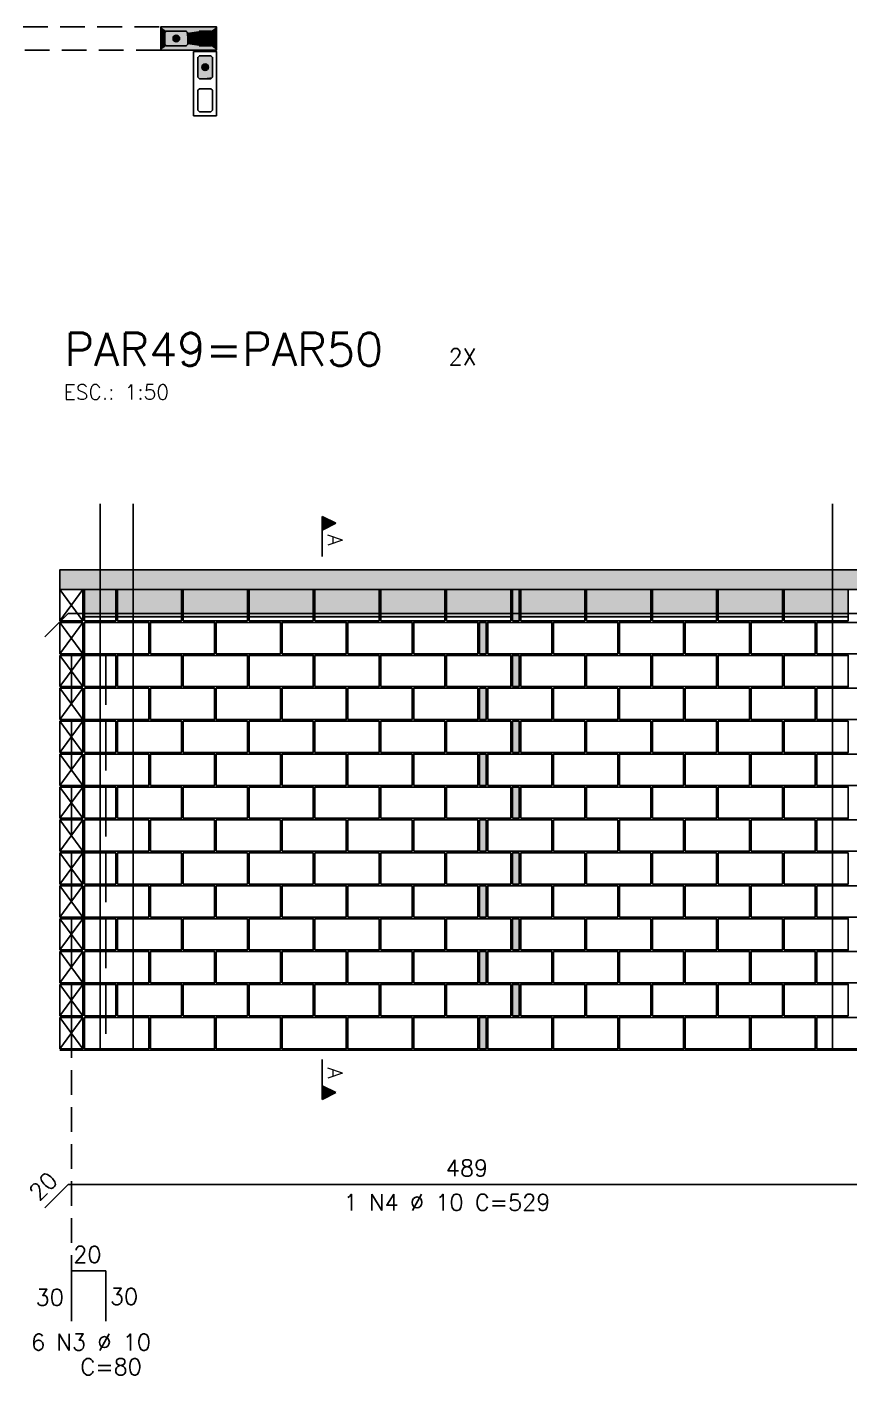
# Model space of a CAD drawing. Extents: x -1.9 to 86, y -1.6 to 60.9.
# Drawn here: x 46.63 to 56.62, y 27.64 to 44.02 of the extents above; entities that cross this region are included whole.
import ezdxf

# ---------------------------------------------------------------- set-up
doc = ezdxf.new("R2010")
doc.units = 0
doc.header["$MEASUREMENT"] = 0
doc.linetypes.add('ESTILO_TQS_0001', pattern=[0.45, 0.3, -0.15])
for name, color, linetype in [('PENA_01', 1, 'CONTINUOUS'), ('PENA_02', 2, 'CONTINUOUS'), ('PENA_03', 3, 'CONTINUOUS'), ('PENA_05', 5, 'CONTINUOUS'), ('PENA_06', 6, 'CONTINUOUS'), ('PENA_09', 254, 'CONTINUOUS'), ('PENA_11', 252, 'CONTINUOUS'), ('PENA_21', 100, 'CONTINUOUS'), ('PENA_25', 210, 'CONTINUOUS')]:
    doc.layers.add(name, color=color, linetype=linetype)
doc.styles.get("Standard").update_dxf_attribs({"font": 'ROMANS.SHX'})

msp = doc.modelspace()

# ---------------------------------------------------------------- linework, layer by layer
at = {"layer": 'PENA_01', "linetype": 'ESTILO_TQS_0001'}
msp.add_line((47.16911, 31.795689), (47.16911, 28.905667), dxfattribs=at)
msp.add_lwpolyline([(45.23444, 44.022654), (48.25444, 44.022654), (48.25444, 43.742654), (45.23444, 43.742654), (45.23444, 44.022654)], dxfattribs=at)
at = {"layer": 'PENA_01', "linetype": 'Continuous'}
for points in [[(48.56444, 43.972654), (48.32444, 43.972654), (48.30444, 43.952654), (48.30444, 43.812654), (48.32444, 43.792654), (48.56444, 43.792654), (48.58444, 43.812654), (48.58444, 43.952654), (48.56444, 43.972654)], [(48.86444, 43.972654), (48.72444, 43.972654), (48.70444, 43.952654), (48.70444, 43.812654), (48.72444, 43.792654), (48.86444, 43.792654), (48.88444, 43.812654), (48.88444, 43.952654), (48.86444, 43.972654)], [(48.86444, 43.392654), (48.88444, 43.412654), (48.88444, 43.652654), (48.86444, 43.672654), (48.72444, 43.672654), (48.70444, 43.652654), (48.70444, 43.412654), (48.72444, 43.392654), (48.86444, 43.392654)], [(48.86444, 42.992654), (48.88444, 43.012654), (48.88444, 43.252654), (48.86444, 43.272654), (48.72444, 43.272654), (48.70444, 43.252654), (48.70444, 43.012654), (48.72444, 42.992654), (48.86444, 42.992654)]]:
    msp.add_lwpolyline(points, dxfattribs=at)
at = {"layer": 'PENA_02', "linetype": 'Continuous'}
for p, q in [((47.30911, 37.185689), (47.02911, 37.185689)), ((47.02911, 37.185689), (47.02911, 36.805689)), ((47.30911, 36.805689), (47.30911, 37.185689)), ((47.02911, 36.805689), (47.30911, 36.805689)), ((47.30911, 36.785689), (47.02911, 36.785689)), ((47.02911, 36.785689), (47.02911, 36.405689)), ((47.30911, 36.405689), (47.30911, 36.785689)), ((47.02911, 36.405689), (47.30911, 36.405689)), ((47.30911, 36.385689), (47.02911, 36.385689)), ((47.02911, 36.385689), (47.02911, 36.005689)), ((47.30911, 36.005689), (47.30911, 36.385689)), ((47.02911, 36.005689), (47.30911, 36.005689)), ((47.30911, 35.985689), (47.02911, 35.985689)), ((47.02911, 35.985689), (47.02911, 35.605689)), ((47.30911, 35.605689), (47.30911, 35.985689)), ((47.02911, 35.605689), (47.30911, 35.605689)), ((47.30911, 35.585689), (47.02911, 35.585689)), ((47.02911, 35.585689), (47.02911, 35.205689)), ((47.30911, 35.205689), (47.30911, 35.585689)), ((47.02911, 35.205689), (47.30911, 35.205689)), ((47.30911, 35.185689), (47.02911, 35.185689)), ((47.02911, 35.185689), (47.02911, 34.805689)), ((47.30911, 34.805689), (47.30911, 35.185689)), ((47.02911, 34.805689), (47.30911, 34.805689)), ((47.30911, 34.785689), (47.02911, 34.785689)), ((47.02911, 34.785689), (47.02911, 34.405689)), ((47.30911, 34.405689), (47.30911, 34.785689)), ((47.02911, 34.405689), (47.30911, 34.405689)), ((47.30911, 34.385689), (47.02911, 34.385689)), ((47.02911, 34.385689), (47.02911, 34.005689)), ((47.30911, 34.005689), (47.30911, 34.385689)), ((47.02911, 34.005689), (47.30911, 34.005689)), ((47.30911, 33.985689), (47.02911, 33.985689)), ((47.02911, 33.985689), (47.02911, 33.605689)), ((47.30911, 33.605689), (47.30911, 33.985689)), ((47.02911, 33.605689), (47.30911, 33.605689)), ((47.30911, 33.585689), (47.02911, 33.585689)), ((47.02911, 33.585689), (47.02911, 33.205689)), ((47.30911, 33.205689), (47.30911, 33.585689)), ((47.02911, 33.205689), (47.30911, 33.205689)), ((47.30911, 33.185689), (47.02911, 33.185689)), ((47.02911, 33.185689), (47.02911, 32.805689)), ((47.30911, 32.805689), (47.30911, 33.185689)), ((47.02911, 32.805689), (47.30911, 32.805689)), ((47.30911, 32.785689), (47.02911, 32.785689)), ((47.02911, 32.785689), (47.02911, 32.405689)), ((47.30911, 32.405689), (47.30911, 32.785689)), ((47.02911, 32.405689), (47.30911, 32.405689)), ((47.30911, 32.385689), (47.02911, 32.385689)), ((47.02911, 32.385689), (47.02911, 32.005689)), ((47.30911, 32.005689), (47.30911, 32.385689)), ((47.02911, 32.005689), (47.30911, 32.005689)), ((47.30911, 31.985689), (47.02911, 31.985689)), ((47.02911, 31.985689), (47.02911, 31.605689)), ((47.30911, 31.605689), (47.30911, 31.985689)), ((47.02911, 31.605689), (47.30911, 31.605689)), ((47.02911, 31.585689), (57.00911, 31.585689))]:
    msp.add_line(p, q, dxfattribs=at)
at = {"layer": 'PENA_02', "linetype": 'ESTILO_TQS_0001'}
for p, q in [((47.32911, 36.855689), (47.70911, 36.855689)), ((47.72911, 36.855689), (48.50911, 36.855689)), ((48.52911, 36.855689), (49.30911, 36.855689)), ((49.32911, 36.855689), (50.10911, 36.855689)), ((50.12911, 36.855689), (50.90911, 36.855689)), ((50.92911, 36.855689), (51.70911, 36.855689)), ((51.72911, 36.855689), (52.50911, 36.855689)), ((52.62911, 36.855689), (53.40911, 36.855689)), ((53.42911, 36.855689), (54.20911, 36.855689)), ((54.22911, 36.855689), (55.00911, 36.855689)), ((55.02911, 36.855689), (55.80911, 36.855689)), ((55.82911, 36.855689), (56.60911, 36.855689))]:
    msp.add_line(p, q, dxfattribs=at)
at = {"layer": 'PENA_02', "linetype": 'Continuous'}
for points in [[(48.93444, 44.022654), (48.25444, 44.022654), (48.25444, 43.742654), (48.93444, 43.742654), (48.93444, 44.022654)], [(48.93444, 42.942654), (48.93444, 43.722654), (48.65444, 43.722654), (48.65444, 42.942654), (48.93444, 42.942654)], [(47.02911, 37.185689), (47.02911, 37.425689), (57.00911, 37.425689), (57.00911, 37.185689), (47.02911, 37.185689)], [(47.32911, 36.805689), (47.70911, 36.805689), (47.70911, 37.185689), (47.32911, 37.185689), (47.32911, 36.805689)], [(47.72911, 36.805689), (48.50911, 36.805689), (48.50911, 37.185689), (47.72911, 37.185689), (47.72911, 36.805689)], [(48.52911, 36.805689), (49.30911, 36.805689), (49.30911, 37.185689), (48.52911, 37.185689), (48.52911, 36.805689)], [(49.32911, 36.805689), (50.10911, 36.805689), (50.10911, 37.185689), (49.32911, 37.185689), (49.32911, 36.805689)], [(50.12911, 36.805689), (50.90911, 36.805689), (50.90911, 37.185689), (50.12911, 37.185689), (50.12911, 36.805689)], [(50.92911, 36.805689), (51.70911, 36.805689), (51.70911, 37.185689), (50.92911, 37.185689), (50.92911, 36.805689)], [(51.72911, 36.805689), (52.50911, 36.805689), (52.50911, 37.185689), (51.72911, 37.185689), (51.72911, 36.805689)], [(52.52911, 36.805689), (52.60911, 36.805689), (52.60911, 37.185689), (52.52911, 37.185689), (52.52911, 36.805689)], [(52.62911, 36.805689), (53.40911, 36.805689), (53.40911, 37.185689), (52.62911, 37.185689), (52.62911, 36.805689)], [(53.42911, 36.805689), (54.20911, 36.805689), (54.20911, 37.185689), (53.42911, 37.185689), (53.42911, 36.805689)], [(54.22911, 36.805689), (55.00911, 36.805689), (55.00911, 37.185689), (54.22911, 37.185689), (54.22911, 36.805689)], [(55.02911, 36.805689), (55.80911, 36.805689), (55.80911, 37.185689), (55.02911, 37.185689), (55.02911, 36.805689)], [(55.82911, 36.805689), (56.60911, 36.805689), (56.60911, 37.185689), (55.82911, 37.185689), (55.82911, 36.805689)], [(47.32911, 36.405689), (48.10911, 36.405689), (48.10911, 36.785689), (47.32911, 36.785689), (47.32911, 36.405689)], [(48.12911, 36.405689), (48.90911, 36.405689), (48.90911, 36.785689), (48.12911, 36.785689), (48.12911, 36.405689)], [(48.92911, 36.405689), (49.70911, 36.405689), (49.70911, 36.785689), (48.92911, 36.785689), (48.92911, 36.405689)], [(49.72911, 36.405689), (50.50911, 36.405689), (50.50911, 36.785689), (49.72911, 36.785689), (49.72911, 36.405689)], [(50.52911, 36.405689), (51.30911, 36.405689), (51.30911, 36.785689), (50.52911, 36.785689), (50.52911, 36.405689)], [(51.32911, 36.405689), (52.10911, 36.405689), (52.10911, 36.785689), (51.32911, 36.785689), (51.32911, 36.405689)], [(52.12911, 36.405689), (52.20911, 36.405689), (52.20911, 36.785689), (52.12911, 36.785689), (52.12911, 36.405689)], [(52.22911, 36.405689), (53.00911, 36.405689), (53.00911, 36.785689), (52.22911, 36.785689), (52.22911, 36.405689)], [(53.02911, 36.405689), (53.80911, 36.405689), (53.80911, 36.785689), (53.02911, 36.785689), (53.02911, 36.405689)], [(53.82911, 36.405689), (54.60911, 36.405689), (54.60911, 36.785689), (53.82911, 36.785689), (53.82911, 36.405689)], [(54.62911, 36.405689), (55.40911, 36.405689), (55.40911, 36.785689), (54.62911, 36.785689), (54.62911, 36.405689)], [(55.42911, 36.405689), (56.20911, 36.405689), (56.20911, 36.785689), (55.42911, 36.785689), (55.42911, 36.405689)], [(56.22911, 36.405689), (57.00911, 36.405689), (57.00911, 36.785689), (56.22911, 36.785689), (56.22911, 36.405689)], [(47.32911, 36.005689), (47.70911, 36.005689), (47.70911, 36.385689), (47.32911, 36.385689), (47.32911, 36.005689)], [(47.72911, 36.005689), (48.50911, 36.005689), (48.50911, 36.385689), (47.72911, 36.385689), (47.72911, 36.005689)], [(48.52911, 36.005689), (49.30911, 36.005689), (49.30911, 36.385689), (48.52911, 36.385689), (48.52911, 36.005689)], [(49.32911, 36.005689), (50.10911, 36.005689), (50.10911, 36.385689), (49.32911, 36.385689), (49.32911, 36.005689)], [(50.12911, 36.005689), (50.90911, 36.005689), (50.90911, 36.385689), (50.12911, 36.385689), (50.12911, 36.005689)], [(50.92911, 36.005689), (51.70911, 36.005689), (51.70911, 36.385689), (50.92911, 36.385689), (50.92911, 36.005689)], [(51.72911, 36.005689), (52.50911, 36.005689), (52.50911, 36.385689), (51.72911, 36.385689), (51.72911, 36.005689)], [(52.52911, 36.005689), (52.60911, 36.005689), (52.60911, 36.385689), (52.52911, 36.385689), (52.52911, 36.005689)], [(52.62911, 36.005689), (53.40911, 36.005689), (53.40911, 36.385689), (52.62911, 36.385689), (52.62911, 36.005689)], [(53.42911, 36.005689), (54.20911, 36.005689), (54.20911, 36.385689), (53.42911, 36.385689), (53.42911, 36.005689)], [(54.22911, 36.005689), (55.00911, 36.005689), (55.00911, 36.385689), (54.22911, 36.385689), (54.22911, 36.005689)], [(55.02911, 36.005689), (55.80911, 36.005689), (55.80911, 36.385689), (55.02911, 36.385689), (55.02911, 36.005689)], [(55.82911, 36.005689), (56.60911, 36.005689), (56.60911, 36.385689), (55.82911, 36.385689), (55.82911, 36.005689)], [(47.32911, 35.605689), (48.10911, 35.605689), (48.10911, 35.985689), (47.32911, 35.985689), (47.32911, 35.605689)], [(48.12911, 35.605689), (48.90911, 35.605689), (48.90911, 35.985689), (48.12911, 35.985689), (48.12911, 35.605689)], [(48.92911, 35.605689), (49.70911, 35.605689), (49.70911, 35.985689), (48.92911, 35.985689), (48.92911, 35.605689)], [(49.72911, 35.605689), (50.50911, 35.605689), (50.50911, 35.985689), (49.72911, 35.985689), (49.72911, 35.605689)], [(50.52911, 35.605689), (51.30911, 35.605689), (51.30911, 35.985689), (50.52911, 35.985689), (50.52911, 35.605689)], [(51.32911, 35.605689), (52.10911, 35.605689), (52.10911, 35.985689), (51.32911, 35.985689), (51.32911, 35.605689)], [(52.12911, 35.605689), (52.20911, 35.605689), (52.20911, 35.985689), (52.12911, 35.985689), (52.12911, 35.605689)], [(52.22911, 35.605689), (53.00911, 35.605689), (53.00911, 35.985689), (52.22911, 35.985689), (52.22911, 35.605689)], [(53.02911, 35.605689), (53.80911, 35.605689), (53.80911, 35.985689), (53.02911, 35.985689), (53.02911, 35.605689)], [(53.82911, 35.605689), (54.60911, 35.605689), (54.60911, 35.985689), (53.82911, 35.985689), (53.82911, 35.605689)], [(54.62911, 35.605689), (55.40911, 35.605689), (55.40911, 35.985689), (54.62911, 35.985689), (54.62911, 35.605689)], [(55.42911, 35.605689), (56.20911, 35.605689), (56.20911, 35.985689), (55.42911, 35.985689), (55.42911, 35.605689)], [(56.22911, 35.605689), (57.00911, 35.605689), (57.00911, 35.985689), (56.22911, 35.985689), (56.22911, 35.605689)], [(47.32911, 35.205689), (47.70911, 35.205689), (47.70911, 35.585689), (47.32911, 35.585689), (47.32911, 35.205689)], [(47.72911, 35.205689), (48.50911, 35.205689), (48.50911, 35.585689), (47.72911, 35.585689), (47.72911, 35.205689)], [(48.52911, 35.205689), (49.30911, 35.205689), (49.30911, 35.585689), (48.52911, 35.585689), (48.52911, 35.205689)], [(49.32911, 35.205689), (50.10911, 35.205689), (50.10911, 35.585689), (49.32911, 35.585689), (49.32911, 35.205689)], [(50.12911, 35.205689), (50.90911, 35.205689), (50.90911, 35.585689), (50.12911, 35.585689), (50.12911, 35.205689)], [(50.92911, 35.205689), (51.70911, 35.205689), (51.70911, 35.585689), (50.92911, 35.585689), (50.92911, 35.205689)], [(51.72911, 35.205689), (52.50911, 35.205689), (52.50911, 35.585689), (51.72911, 35.585689), (51.72911, 35.205689)], [(52.52911, 35.205689), (52.60911, 35.205689), (52.60911, 35.585689), (52.52911, 35.585689), (52.52911, 35.205689)], [(52.62911, 35.205689), (53.40911, 35.205689), (53.40911, 35.585689), (52.62911, 35.585689), (52.62911, 35.205689)], [(53.42911, 35.205689), (54.20911, 35.205689), (54.20911, 35.585689), (53.42911, 35.585689), (53.42911, 35.205689)], [(54.22911, 35.205689), (55.00911, 35.205689), (55.00911, 35.585689), (54.22911, 35.585689), (54.22911, 35.205689)], [(55.02911, 35.205689), (55.80911, 35.205689), (55.80911, 35.585689), (55.02911, 35.585689), (55.02911, 35.205689)], [(55.82911, 35.205689), (56.60911, 35.205689), (56.60911, 35.585689), (55.82911, 35.585689), (55.82911, 35.205689)], [(47.32911, 34.805689), (48.10911, 34.805689), (48.10911, 35.185689), (47.32911, 35.185689), (47.32911, 34.805689)], [(48.12911, 34.805689), (48.90911, 34.805689), (48.90911, 35.185689), (48.12911, 35.185689), (48.12911, 34.805689)], [(48.92911, 34.805689), (49.70911, 34.805689), (49.70911, 35.185689), (48.92911, 35.185689), (48.92911, 34.805689)], [(49.72911, 34.805689), (50.50911, 34.805689), (50.50911, 35.185689), (49.72911, 35.185689), (49.72911, 34.805689)], [(50.52911, 34.805689), (51.30911, 34.805689), (51.30911, 35.185689), (50.52911, 35.185689), (50.52911, 34.805689)], [(51.32911, 34.805689), (52.10911, 34.805689), (52.10911, 35.185689), (51.32911, 35.185689), (51.32911, 34.805689)], [(52.12911, 34.805689), (52.20911, 34.805689), (52.20911, 35.185689), (52.12911, 35.185689), (52.12911, 34.805689)], [(52.22911, 34.805689), (53.00911, 34.805689), (53.00911, 35.185689), (52.22911, 35.185689), (52.22911, 34.805689)], [(53.02911, 34.805689), (53.80911, 34.805689), (53.80911, 35.185689), (53.02911, 35.185689), (53.02911, 34.805689)], [(53.82911, 34.805689), (54.60911, 34.805689), (54.60911, 35.185689), (53.82911, 35.185689), (53.82911, 34.805689)], [(54.62911, 34.805689), (55.40911, 34.805689), (55.40911, 35.185689), (54.62911, 35.185689), (54.62911, 34.805689)], [(55.42911, 34.805689), (56.20911, 34.805689), (56.20911, 35.185689), (55.42911, 35.185689), (55.42911, 34.805689)], [(56.22911, 34.805689), (57.00911, 34.805689), (57.00911, 35.185689), (56.22911, 35.185689), (56.22911, 34.805689)], [(47.32911, 34.405689), (47.70911, 34.405689), (47.70911, 34.785689), (47.32911, 34.785689), (47.32911, 34.405689)], [(47.72911, 34.405689), (48.50911, 34.405689), (48.50911, 34.785689), (47.72911, 34.785689), (47.72911, 34.405689)], [(48.52911, 34.405689), (49.30911, 34.405689), (49.30911, 34.785689), (48.52911, 34.785689), (48.52911, 34.405689)], [(49.32911, 34.405689), (50.10911, 34.405689), (50.10911, 34.785689), (49.32911, 34.785689), (49.32911, 34.405689)], [(50.12911, 34.405689), (50.90911, 34.405689), (50.90911, 34.785689), (50.12911, 34.785689), (50.12911, 34.405689)], [(50.92911, 34.405689), (51.70911, 34.405689), (51.70911, 34.785689), (50.92911, 34.785689), (50.92911, 34.405689)], [(51.72911, 34.405689), (52.50911, 34.405689), (52.50911, 34.785689), (51.72911, 34.785689), (51.72911, 34.405689)], [(52.52911, 34.405689), (52.60911, 34.405689), (52.60911, 34.785689), (52.52911, 34.785689), (52.52911, 34.405689)], [(52.62911, 34.405689), (53.40911, 34.405689), (53.40911, 34.785689), (52.62911, 34.785689), (52.62911, 34.405689)], [(53.42911, 34.405689), (54.20911, 34.405689), (54.20911, 34.785689), (53.42911, 34.785689), (53.42911, 34.405689)], [(54.22911, 34.405689), (55.00911, 34.405689), (55.00911, 34.785689), (54.22911, 34.785689), (54.22911, 34.405689)], [(55.02911, 34.405689), (55.80911, 34.405689), (55.80911, 34.785689), (55.02911, 34.785689), (55.02911, 34.405689)], [(55.82911, 34.405689), (56.60911, 34.405689), (56.60911, 34.785689), (55.82911, 34.785689), (55.82911, 34.405689)], [(47.32911, 34.005689), (48.10911, 34.005689), (48.10911, 34.385689), (47.32911, 34.385689), (47.32911, 34.005689)], [(48.12911, 34.005689), (48.90911, 34.005689), (48.90911, 34.385689), (48.12911, 34.385689), (48.12911, 34.005689)], [(48.92911, 34.005689), (49.70911, 34.005689), (49.70911, 34.385689), (48.92911, 34.385689), (48.92911, 34.005689)], [(49.72911, 34.005689), (50.50911, 34.005689), (50.50911, 34.385689), (49.72911, 34.385689), (49.72911, 34.005689)], [(50.52911, 34.005689), (51.30911, 34.005689), (51.30911, 34.385689), (50.52911, 34.385689), (50.52911, 34.005689)], [(51.32911, 34.005689), (52.10911, 34.005689), (52.10911, 34.385689), (51.32911, 34.385689), (51.32911, 34.005689)], [(52.12911, 34.005689), (52.20911, 34.005689), (52.20911, 34.385689), (52.12911, 34.385689), (52.12911, 34.005689)], [(52.22911, 34.005689), (53.00911, 34.005689), (53.00911, 34.385689), (52.22911, 34.385689), (52.22911, 34.005689)], [(53.02911, 34.005689), (53.80911, 34.005689), (53.80911, 34.385689), (53.02911, 34.385689), (53.02911, 34.005689)], [(53.82911, 34.005689), (54.60911, 34.005689), (54.60911, 34.385689), (53.82911, 34.385689), (53.82911, 34.005689)], [(54.62911, 34.005689), (55.40911, 34.005689), (55.40911, 34.385689), (54.62911, 34.385689), (54.62911, 34.005689)], [(55.42911, 34.005689), (56.20911, 34.005689), (56.20911, 34.385689), (55.42911, 34.385689), (55.42911, 34.005689)], [(56.22911, 34.005689), (57.00911, 34.005689), (57.00911, 34.385689), (56.22911, 34.385689), (56.22911, 34.005689)], [(47.32911, 33.605689), (47.70911, 33.605689), (47.70911, 33.985689), (47.32911, 33.985689), (47.32911, 33.605689)], [(47.72911, 33.605689), (48.50911, 33.605689), (48.50911, 33.985689), (47.72911, 33.985689), (47.72911, 33.605689)], [(48.52911, 33.605689), (49.30911, 33.605689), (49.30911, 33.985689), (48.52911, 33.985689), (48.52911, 33.605689)], [(49.32911, 33.605689), (50.10911, 33.605689), (50.10911, 33.985689), (49.32911, 33.985689), (49.32911, 33.605689)], [(50.12911, 33.605689), (50.90911, 33.605689), (50.90911, 33.985689), (50.12911, 33.985689), (50.12911, 33.605689)], [(50.92911, 33.605689), (51.70911, 33.605689), (51.70911, 33.985689), (50.92911, 33.985689), (50.92911, 33.605689)], [(51.72911, 33.605689), (52.50911, 33.605689), (52.50911, 33.985689), (51.72911, 33.985689), (51.72911, 33.605689)], [(52.52911, 33.605689), (52.60911, 33.605689), (52.60911, 33.985689), (52.52911, 33.985689), (52.52911, 33.605689)], [(52.62911, 33.605689), (53.40911, 33.605689), (53.40911, 33.985689), (52.62911, 33.985689), (52.62911, 33.605689)], [(53.42911, 33.605689), (54.20911, 33.605689), (54.20911, 33.985689), (53.42911, 33.985689), (53.42911, 33.605689)], [(54.22911, 33.605689), (55.00911, 33.605689), (55.00911, 33.985689), (54.22911, 33.985689), (54.22911, 33.605689)], [(55.02911, 33.605689), (55.80911, 33.605689), (55.80911, 33.985689), (55.02911, 33.985689), (55.02911, 33.605689)], [(55.82911, 33.605689), (56.60911, 33.605689), (56.60911, 33.985689), (55.82911, 33.985689), (55.82911, 33.605689)], [(47.32911, 33.205689), (48.10911, 33.205689), (48.10911, 33.585689), (47.32911, 33.585689), (47.32911, 33.205689)], [(48.12911, 33.205689), (48.90911, 33.205689), (48.90911, 33.585689), (48.12911, 33.585689), (48.12911, 33.205689)], [(48.92911, 33.205689), (49.70911, 33.205689), (49.70911, 33.585689), (48.92911, 33.585689), (48.92911, 33.205689)], [(49.72911, 33.205689), (50.50911, 33.205689), (50.50911, 33.585689), (49.72911, 33.585689), (49.72911, 33.205689)], [(50.52911, 33.205689), (51.30911, 33.205689), (51.30911, 33.585689), (50.52911, 33.585689), (50.52911, 33.205689)], [(51.32911, 33.205689), (52.10911, 33.205689), (52.10911, 33.585689), (51.32911, 33.585689), (51.32911, 33.205689)], [(52.12911, 33.205689), (52.20911, 33.205689), (52.20911, 33.585689), (52.12911, 33.585689), (52.12911, 33.205689)], [(52.22911, 33.205689), (53.00911, 33.205689), (53.00911, 33.585689), (52.22911, 33.585689), (52.22911, 33.205689)], [(53.02911, 33.205689), (53.80911, 33.205689), (53.80911, 33.585689), (53.02911, 33.585689), (53.02911, 33.205689)], [(53.82911, 33.205689), (54.60911, 33.205689), (54.60911, 33.585689), (53.82911, 33.585689), (53.82911, 33.205689)], [(54.62911, 33.205689), (55.40911, 33.205689), (55.40911, 33.585689), (54.62911, 33.585689), (54.62911, 33.205689)], [(55.42911, 33.205689), (56.20911, 33.205689), (56.20911, 33.585689), (55.42911, 33.585689), (55.42911, 33.205689)], [(56.22911, 33.205689), (57.00911, 33.205689), (57.00911, 33.585689), (56.22911, 33.585689), (56.22911, 33.205689)], [(47.32911, 32.805689), (47.70911, 32.805689), (47.70911, 33.185689), (47.32911, 33.185689), (47.32911, 32.805689)], [(47.72911, 32.805689), (48.50911, 32.805689), (48.50911, 33.185689), (47.72911, 33.185689), (47.72911, 32.805689)], [(48.52911, 32.805689), (49.30911, 32.805689), (49.30911, 33.185689), (48.52911, 33.185689), (48.52911, 32.805689)], [(49.32911, 32.805689), (50.10911, 32.805689), (50.10911, 33.185689), (49.32911, 33.185689), (49.32911, 32.805689)], [(50.12911, 32.805689), (50.90911, 32.805689), (50.90911, 33.185689), (50.12911, 33.185689), (50.12911, 32.805689)], [(50.92911, 32.805689), (51.70911, 32.805689), (51.70911, 33.185689), (50.92911, 33.185689), (50.92911, 32.805689)], [(51.72911, 32.805689), (52.50911, 32.805689), (52.50911, 33.185689), (51.72911, 33.185689), (51.72911, 32.805689)], [(52.52911, 32.805689), (52.60911, 32.805689), (52.60911, 33.185689), (52.52911, 33.185689), (52.52911, 32.805689)], [(52.62911, 32.805689), (53.40911, 32.805689), (53.40911, 33.185689), (52.62911, 33.185689), (52.62911, 32.805689)], [(53.42911, 32.805689), (54.20911, 32.805689), (54.20911, 33.185689), (53.42911, 33.185689), (53.42911, 32.805689)], [(54.22911, 32.805689), (55.00911, 32.805689), (55.00911, 33.185689), (54.22911, 33.185689), (54.22911, 32.805689)], [(55.02911, 32.805689), (55.80911, 32.805689), (55.80911, 33.185689), (55.02911, 33.185689), (55.02911, 32.805689)], [(55.82911, 32.805689), (56.60911, 32.805689), (56.60911, 33.185689), (55.82911, 33.185689), (55.82911, 32.805689)], [(47.32911, 32.405689), (48.10911, 32.405689), (48.10911, 32.785689), (47.32911, 32.785689), (47.32911, 32.405689)], [(48.12911, 32.405689), (48.90911, 32.405689), (48.90911, 32.785689), (48.12911, 32.785689), (48.12911, 32.405689)], [(48.92911, 32.405689), (49.70911, 32.405689), (49.70911, 32.785689), (48.92911, 32.785689), (48.92911, 32.405689)], [(49.72911, 32.405689), (50.50911, 32.405689), (50.50911, 32.785689), (49.72911, 32.785689), (49.72911, 32.405689)], [(50.52911, 32.405689), (51.30911, 32.405689), (51.30911, 32.785689), (50.52911, 32.785689), (50.52911, 32.405689)], [(51.32911, 32.405689), (52.10911, 32.405689), (52.10911, 32.785689), (51.32911, 32.785689), (51.32911, 32.405689)], [(52.12911, 32.405689), (52.20911, 32.405689), (52.20911, 32.785689), (52.12911, 32.785689), (52.12911, 32.405689)], [(52.22911, 32.405689), (53.00911, 32.405689), (53.00911, 32.785689), (52.22911, 32.785689), (52.22911, 32.405689)], [(53.02911, 32.405689), (53.80911, 32.405689), (53.80911, 32.785689), (53.02911, 32.785689), (53.02911, 32.405689)], [(53.82911, 32.405689), (54.60911, 32.405689), (54.60911, 32.785689), (53.82911, 32.785689), (53.82911, 32.405689)], [(54.62911, 32.405689), (55.40911, 32.405689), (55.40911, 32.785689), (54.62911, 32.785689), (54.62911, 32.405689)], [(55.42911, 32.405689), (56.20911, 32.405689), (56.20911, 32.785689), (55.42911, 32.785689), (55.42911, 32.405689)], [(56.22911, 32.405689), (57.00911, 32.405689), (57.00911, 32.785689), (56.22911, 32.785689), (56.22911, 32.405689)], [(47.32911, 32.005689), (47.70911, 32.005689), (47.70911, 32.385689), (47.32911, 32.385689), (47.32911, 32.005689)], [(47.72911, 32.005689), (48.50911, 32.005689), (48.50911, 32.385689), (47.72911, 32.385689), (47.72911, 32.005689)], [(48.52911, 32.005689), (49.30911, 32.005689), (49.30911, 32.385689), (48.52911, 32.385689), (48.52911, 32.005689)], [(49.32911, 32.005689), (50.10911, 32.005689), (50.10911, 32.385689), (49.32911, 32.385689), (49.32911, 32.005689)], [(50.12911, 32.005689), (50.90911, 32.005689), (50.90911, 32.385689), (50.12911, 32.385689), (50.12911, 32.005689)], [(50.92911, 32.005689), (51.70911, 32.005689), (51.70911, 32.385689), (50.92911, 32.385689), (50.92911, 32.005689)], [(51.72911, 32.005689), (52.50911, 32.005689), (52.50911, 32.385689), (51.72911, 32.385689), (51.72911, 32.005689)], [(52.52911, 32.005689), (52.60911, 32.005689), (52.60911, 32.385689), (52.52911, 32.385689), (52.52911, 32.005689)], [(52.62911, 32.005689), (53.40911, 32.005689), (53.40911, 32.385689), (52.62911, 32.385689), (52.62911, 32.005689)], [(53.42911, 32.005689), (54.20911, 32.005689), (54.20911, 32.385689), (53.42911, 32.385689), (53.42911, 32.005689)], [(54.22911, 32.005689), (55.00911, 32.005689), (55.00911, 32.385689), (54.22911, 32.385689), (54.22911, 32.005689)], [(55.02911, 32.005689), (55.80911, 32.005689), (55.80911, 32.385689), (55.02911, 32.385689), (55.02911, 32.005689)], [(55.82911, 32.005689), (56.60911, 32.005689), (56.60911, 32.385689), (55.82911, 32.385689), (55.82911, 32.005689)], [(47.32911, 31.605689), (48.10911, 31.605689), (48.10911, 31.985689), (47.32911, 31.985689), (47.32911, 31.605689)], [(48.12911, 31.605689), (48.90911, 31.605689), (48.90911, 31.985689), (48.12911, 31.985689), (48.12911, 31.605689)], [(48.92911, 31.605689), (49.70911, 31.605689), (49.70911, 31.985689), (48.92911, 31.985689), (48.92911, 31.605689)], [(49.72911, 31.605689), (50.50911, 31.605689), (50.50911, 31.985689), (49.72911, 31.985689), (49.72911, 31.605689)], [(50.52911, 31.605689), (51.30911, 31.605689), (51.30911, 31.985689), (50.52911, 31.985689), (50.52911, 31.605689)], [(51.32911, 31.605689), (52.10911, 31.605689), (52.10911, 31.985689), (51.32911, 31.985689), (51.32911, 31.605689)], [(52.12911, 31.605689), (52.20911, 31.605689), (52.20911, 31.985689), (52.12911, 31.985689), (52.12911, 31.605689)], [(52.22911, 31.605689), (53.00911, 31.605689), (53.00911, 31.985689), (52.22911, 31.985689), (52.22911, 31.605689)], [(53.02911, 31.605689), (53.80911, 31.605689), (53.80911, 31.985689), (53.02911, 31.985689), (53.02911, 31.605689)], [(53.82911, 31.605689), (54.60911, 31.605689), (54.60911, 31.985689), (53.82911, 31.985689), (53.82911, 31.605689)], [(54.62911, 31.605689), (55.40911, 31.605689), (55.40911, 31.985689), (54.62911, 31.985689), (54.62911, 31.605689)], [(55.42911, 31.605689), (56.20911, 31.605689), (56.20911, 31.985689), (55.42911, 31.985689), (55.42911, 31.605689)], [(56.22911, 31.605689), (57.00911, 31.605689), (57.00911, 31.985689), (56.22911, 31.985689), (56.22911, 31.605689)]]:
    msp.add_lwpolyline(points, dxfattribs=at)
at = {"layer": 'PENA_03', "linetype": 'Continuous'}
for p, q in [((50.217483, 37.587004), (50.217483, 38.073386)), ((50.217483, 38.073386), (50.383416, 37.99042)), ((50.218178, 38.072258), (50.381855, 37.99042)), ((50.218179, 38.072258), (50.218179, 37.908581)), ((50.230247, 38.067004), (50.230247, 37.913835)), ((50.243011, 38.060622), (50.243011, 37.920217)), ((50.255775, 38.05424), (50.255775, 37.926599)), ((50.268539, 38.047858), (50.268539, 37.932981)), ((50.281303, 38.041476), (50.281303, 37.939363)), ((50.294067, 38.035094), (50.294067, 37.945745)), ((50.306831, 38.028712), (50.306831, 37.952127)), ((50.319595, 38.02233), (50.319595, 37.958509)), ((50.332359, 38.015948), (50.332359, 37.964891)), ((50.345123, 38.009566), (50.345123, 37.971273)), ((50.383416, 37.99042), (50.218178, 37.907801)), ((50.381855, 37.99042), (50.218179, 37.908581)), ((50.218179, 37.907801), (50.218179, 37.587004)), ((50.357888, 38.003184), (50.357888, 37.977655)), ((50.370652, 37.996802), (50.370652, 37.984038)), ((47.02911, 36.805689), (47.30911, 37.185689)), ((47.30911, 36.805689), (47.02911, 37.185689)), ((47.02911, 36.405689), (47.30911, 36.785689)), ((47.30911, 36.405689), (47.02911, 36.785689)), ((47.02911, 36.005689), (47.30911, 36.385689)), ((47.30911, 36.005689), (47.02911, 36.385689)), ((47.02911, 35.605689), (47.30911, 35.985689)), ((47.30911, 35.605689), (47.02911, 35.985689)), ((47.02911, 35.205689), (47.30911, 35.585689)), ((47.30911, 35.205689), (47.02911, 35.585689)), ((47.02911, 34.805689), (47.30911, 35.185689)), ((47.30911, 34.805689), (47.02911, 35.185689)), ((47.02911, 34.405689), (47.30911, 34.785689)), ((47.30911, 34.405689), (47.02911, 34.785689)), ((47.02911, 34.005689), (47.30911, 34.385689)), ((47.30911, 34.005689), (47.02911, 34.385689)), ((47.02911, 33.605689), (47.30911, 33.985689)), ((47.30911, 33.605689), (47.02911, 33.985689)), ((47.02911, 33.205689), (47.30911, 33.585689)), ((47.30911, 33.205689), (47.02911, 33.585689)), ((47.02911, 32.805689), (47.30911, 33.185689)), ((47.30911, 32.805689), (47.02911, 33.185689)), ((47.02911, 32.405689), (47.30911, 32.785689)), ((47.30911, 32.405689), (47.02911, 32.785689)), ((47.02911, 32.005689), (47.30911, 32.385689)), ((47.30911, 32.005689), (47.02911, 32.385689)), ((47.02911, 31.605689), (47.30911, 31.985689)), ((47.30911, 31.605689), (47.02911, 31.985689)), ((50.217483, 31.474831), (50.217483, 30.988449)), ((50.218179, 31.154034), (50.218179, 31.474831)), ((50.383416, 31.071415), (50.218178, 31.154034)), ((50.218179, 30.989577), (50.218179, 31.153254)), ((50.381855, 31.071415), (50.218179, 31.153254)), ((50.230247, 30.994831), (50.230247, 31.148)), ((50.243011, 31.001213), (50.243011, 31.141618)), ((50.255775, 31.007595), (50.255775, 31.135236)), ((50.268539, 31.013977), (50.268539, 31.128854)), ((50.217483, 30.988449), (50.383416, 31.071415)), ((50.218178, 30.989577), (50.381855, 31.071415)), ((50.281303, 31.020359), (50.281303, 31.122472)), ((50.294067, 31.026741), (50.294067, 31.11609)), ((50.306831, 31.033123), (50.306831, 31.109708)), ((50.319595, 31.039505), (50.319595, 31.103326)), ((50.332359, 31.045887), (50.332359, 31.096944)), ((50.345123, 31.052269), (50.345123, 31.090562)), ((50.357888, 31.058651), (50.357888, 31.08418)), ((50.370652, 31.065033), (50.370652, 31.077797))]:
    msp.add_line(p, q, dxfattribs=at)
for points in [[(48.58444, 43.812654), (48.56444, 43.792654), (48.32444, 43.792654), (48.30444, 43.812654), (48.30444, 43.952654), (48.32444, 43.972654), (48.56444, 43.972654), (48.58444, 43.952654), (48.58444, 43.812654)], [(48.88444, 43.812654), (48.86444, 43.792654), (48.72444, 43.792654), (48.70444, 43.812654), (48.70444, 43.952654), (48.72444, 43.972654), (48.86444, 43.972654), (48.88444, 43.952654), (48.88444, 43.812654)], [(48.72444, 43.392654), (48.70444, 43.412654), (48.70444, 43.652654), (48.72444, 43.672654), (48.86444, 43.672654), (48.88444, 43.652654), (48.88444, 43.412654), (48.86444, 43.392654), (48.72444, 43.392654)]]:
    msp.add_lwpolyline(points, dxfattribs=at)
for centre in [(48.44444, 43.882654), (48.79444, 43.882654), (48.79444, 43.532654)]:
    msp.add_circle(centre, 0.04, dxfattribs=at)
for points in [[(48.48444, 43.882654), (48.42444, 43.917295), (48.406852, 43.896335)], [(48.48444, 43.882654), (48.451386, 43.922046), (48.42444, 43.917295)], [(48.48444, 43.882654), (48.475081, 43.908366), (48.451386, 43.922046)], [(48.83444, 43.882654), (48.77444, 43.917295), (48.756852, 43.896335)], [(48.83444, 43.882654), (48.801386, 43.922046), (48.77444, 43.917295)], [(48.83444, 43.882654), (48.825081, 43.908366), (48.801386, 43.922046)], [(48.48444, 43.882654), (48.406852, 43.896335), (48.406852, 43.868973)], [(48.48444, 43.882654), (48.406852, 43.868973), (48.42444, 43.848013)], [(48.48444, 43.882654), (48.42444, 43.848013), (48.451386, 43.843262)], [(48.48444, 43.882654), (48.451386, 43.843262), (48.475081, 43.856943)], [(48.48444, 43.882654), (48.475081, 43.856943), (48.48444, 43.882654)], [(48.83444, 43.882654), (48.756852, 43.896335), (48.756852, 43.868973)], [(48.83444, 43.882654), (48.756852, 43.868973), (48.77444, 43.848013)], [(48.83444, 43.882654), (48.77444, 43.848013), (48.801386, 43.843262)], [(48.83444, 43.882654), (48.801386, 43.843262), (48.825081, 43.856943)], [(48.83444, 43.882654), (48.825081, 43.856943), (48.83444, 43.882654)], [(48.83444, 43.532654), (48.77444, 43.567295), (48.756852, 43.546335)], [(48.83444, 43.532654), (48.756852, 43.546335), (48.756852, 43.518973)], [(48.83444, 43.532654), (48.756852, 43.518973), (48.77444, 43.498013)], [(48.83444, 43.532654), (48.801386, 43.572046), (48.77444, 43.567295)], [(48.83444, 43.532654), (48.77444, 43.498013), (48.801386, 43.493262)], [(48.83444, 43.532654), (48.825081, 43.558366), (48.801386, 43.572046)], [(48.83444, 43.532654), (48.801386, 43.493262), (48.825081, 43.506943)], [(48.83444, 43.532654), (48.825081, 43.506943), (48.83444, 43.532654)]]:
    msp.add_solid(points, dxfattribs=at)
at = {"layer": 'PENA_05', "linetype": 'Continuous'}
for p, q in [((47.12911, 36.895689), (46.846267, 36.612846)), ((56.90911, 36.895689), (47.12911, 36.895689)), ((47.58911, 36.395689), (47.16911, 36.395689)), ((47.16911, 36.395689), (47.16911, 35.785689)), ((47.58911, 35.785689), (47.58911, 36.395689)), ((47.58911, 35.595689), (47.16911, 35.595689)), ((47.16911, 35.595689), (47.16911, 34.985689)), ((47.58911, 34.985689), (47.58911, 35.595689)), ((47.58911, 34.795689), (47.16911, 34.795689)), ((47.16911, 34.795689), (47.16911, 34.185689)), ((47.58911, 34.185689), (47.58911, 34.795689)), ((47.58911, 33.995689), (47.16911, 33.995689)), ((47.16911, 33.995689), (47.16911, 33.385689)), ((47.58911, 33.385689), (47.58911, 33.995689)), ((47.58911, 33.195689), (47.16911, 33.195689)), ((47.16911, 33.195689), (47.16911, 32.585689)), ((47.58911, 32.585689), (47.58911, 33.195689)), ((47.58911, 32.395689), (47.16911, 32.395689)), ((47.16911, 32.395689), (47.16911, 31.785689)), ((47.58911, 31.785689), (47.58911, 32.395689)), ((47.12911, 29.955401), (46.846267, 29.672558)), ((56.90911, 29.955401), (47.12911, 29.955401)), ((47.58911, 28.905667), (47.16911, 28.905667)), ((47.16911, 28.905667), (47.16911, 28.295667)), ((47.58911, 28.295667), (47.58911, 28.905667))]:
    msp.add_line(p, q, dxfattribs=at)
for points in [[(47.51911, 38.225689), (47.51911, 31.585689)], [(47.91911, 38.225689), (47.91911, 31.585689)], [(56.41911, 38.225689), (56.41911, 31.585689)]]:
    msp.add_lwpolyline(points, dxfattribs=at)
at = {"layer": 'PENA_09', "linetype": 'Continuous'}
for points in [[(47.32911, 36.855689), (47.32911, 37.185689), (47.70911, 37.185689), (47.70911, 36.855689), (47.32911, 36.855689)], [(47.72911, 36.855689), (47.72911, 37.185689), (48.50911, 37.185689), (48.50911, 36.855689), (47.72911, 36.855689)], [(48.52911, 36.855689), (48.52911, 37.185689), (49.30911, 37.185689), (49.30911, 36.855689), (48.52911, 36.855689)], [(49.32911, 36.855689), (49.32911, 37.185689), (50.10911, 37.185689), (50.10911, 36.855689), (49.32911, 36.855689)], [(50.12911, 36.855689), (50.12911, 37.185689), (50.90911, 37.185689), (50.90911, 36.855689), (50.12911, 36.855689)], [(50.92911, 36.855689), (50.92911, 37.185689), (51.70911, 37.185689), (51.70911, 36.855689), (50.92911, 36.855689)], [(51.72911, 36.855689), (51.72911, 37.185689), (52.50911, 37.185689), (52.50911, 36.855689), (51.72911, 36.855689)], [(52.62911, 36.855689), (52.62911, 37.185689), (53.40911, 37.185689), (53.40911, 36.855689), (52.62911, 36.855689)], [(53.42911, 36.855689), (53.42911, 37.185689), (54.20911, 37.185689), (54.20911, 36.855689), (53.42911, 36.855689)], [(54.22911, 36.855689), (54.22911, 37.185689), (55.00911, 37.185689), (55.00911, 36.855689), (54.22911, 36.855689)], [(55.02911, 36.855689), (55.02911, 37.185689), (55.80911, 37.185689), (55.80911, 36.855689), (55.02911, 36.855689)], [(55.82911, 36.855689), (55.82911, 37.185689), (56.60911, 37.185689), (56.60911, 36.855689), (55.82911, 36.855689)]]:
    msp.add_lwpolyline(points, dxfattribs=at)
for points in [[(47.32911, 36.855689), (47.32911, 37.185689), (47.70911, 37.185689)], [(47.32911, 36.855689), (47.70911, 37.185689), (47.70911, 36.855689)], [(47.72911, 36.855689), (47.72911, 37.185689), (48.50911, 37.185689)], [(47.72911, 36.855689), (48.50911, 37.185689), (48.50911, 36.855689)], [(48.52911, 36.855689), (48.52911, 37.185689), (49.30911, 37.185689)], [(48.52911, 36.855689), (49.30911, 37.185689), (49.30911, 36.855689)], [(49.32911, 36.855689), (49.32911, 37.185689), (50.10911, 37.185689)], [(49.32911, 36.855689), (50.10911, 37.185689), (50.10911, 36.855689)], [(50.12911, 36.855689), (50.12911, 37.185689), (50.90911, 37.185689)], [(50.12911, 36.855689), (50.90911, 37.185689), (50.90911, 36.855689)], [(50.92911, 36.855689), (50.92911, 37.185689), (51.70911, 37.185689)], [(50.92911, 36.855689), (51.70911, 37.185689), (51.70911, 36.855689)], [(51.72911, 36.855689), (51.72911, 37.185689), (52.50911, 37.185689)], [(51.72911, 36.855689), (52.50911, 37.185689), (52.50911, 36.855689)], [(52.62911, 36.855689), (52.62911, 37.185689), (53.40911, 37.185689)], [(52.62911, 36.855689), (53.40911, 37.185689), (53.40911, 36.855689)], [(53.42911, 36.855689), (53.42911, 37.185689), (54.20911, 37.185689)], [(53.42911, 36.855689), (54.20911, 37.185689), (54.20911, 36.855689)], [(54.22911, 36.855689), (54.22911, 37.185689), (55.00911, 37.185689)], [(54.22911, 36.855689), (55.00911, 37.185689), (55.00911, 36.855689)], [(55.02911, 36.855689), (55.02911, 37.185689), (55.80911, 37.185689)], [(55.02911, 36.855689), (55.80911, 37.185689), (55.80911, 36.855689)], [(55.82911, 36.855689), (55.82911, 37.185689), (56.60911, 37.185689)], [(55.82911, 36.855689), (56.60911, 37.185689), (56.60911, 36.855689)], [(47.32911, 36.855689), (47.70911, 36.855689), (47.32911, 36.855689)], [(47.72911, 36.855689), (48.50911, 36.855689), (47.72911, 36.855689)], [(48.52911, 36.855689), (49.30911, 36.855689), (48.52911, 36.855689)], [(49.32911, 36.855689), (50.10911, 36.855689), (49.32911, 36.855689)], [(50.12911, 36.855689), (50.90911, 36.855689), (50.12911, 36.855689)], [(50.92911, 36.855689), (51.70911, 36.855689), (50.92911, 36.855689)], [(51.72911, 36.855689), (52.50911, 36.855689), (51.72911, 36.855689)], [(52.62911, 36.855689), (53.40911, 36.855689), (52.62911, 36.855689)], [(53.42911, 36.855689), (54.20911, 36.855689), (53.42911, 36.855689)], [(54.22911, 36.855689), (55.00911, 36.855689), (54.22911, 36.855689)], [(55.02911, 36.855689), (55.80911, 36.855689), (55.02911, 36.855689)], [(55.82911, 36.855689), (56.60911, 36.855689), (55.82911, 36.855689)]]:
    msp.add_solid(points, dxfattribs=at)
at = {"layer": 'PENA_11', "linetype": 'Continuous'}
for points in [[(48.58444, 43.812654), (48.30444, 43.952654), (48.32444, 43.972654)], [(48.58444, 43.812654), (48.30444, 43.812654), (48.30444, 43.952654)], [(48.58444, 43.812654), (48.32444, 43.972654), (48.56444, 43.972654)], [(48.58444, 43.812654), (48.56444, 43.972654), (48.58444, 43.952654)], [(48.58444, 43.812654), (48.58444, 43.952654), (48.58444, 43.812654)], [(48.88444, 43.812654), (48.70444, 43.952654), (48.72444, 43.972654)], [(48.88444, 43.812654), (48.70444, 43.812654), (48.70444, 43.952654)], [(48.88444, 43.812654), (48.72444, 43.972654), (48.86444, 43.972654)], [(48.88444, 43.812654), (48.86444, 43.972654), (48.88444, 43.952654)], [(48.88444, 43.812654), (48.88444, 43.952654), (48.88444, 43.812654)], [(48.58444, 43.812654), (48.32444, 43.792654), (48.30444, 43.812654)], [(48.58444, 43.812654), (48.56444, 43.792654), (48.32444, 43.792654)], [(48.88444, 43.812654), (48.72444, 43.792654), (48.70444, 43.812654)], [(48.88444, 43.812654), (48.86444, 43.792654), (48.72444, 43.792654)], [(48.72444, 43.392654), (48.70444, 43.652654), (48.72444, 43.672654)], [(48.72444, 43.392654), (48.70444, 43.412654), (48.70444, 43.652654)], [(48.72444, 43.392654), (48.72444, 43.672654), (48.86444, 43.672654)], [(48.72444, 43.392654), (48.86444, 43.672654), (48.88444, 43.652654)], [(48.72444, 43.392654), (48.88444, 43.652654), (48.88444, 43.412654)], [(48.72444, 43.392654), (48.88444, 43.412654), (48.86444, 43.392654)], [(48.72444, 43.392654), (48.86444, 43.392654), (48.72444, 43.392654)], [(47.02911, 37.185689), (47.02911, 37.425689), (57.00911, 37.425689)], [(47.02911, 37.185689), (57.00911, 37.425689), (57.00911, 37.185689)], [(47.02911, 37.185689), (57.00911, 37.185689), (47.02911, 37.185689)]]:
    msp.add_solid(points, dxfattribs=at)
at = {"layer": 'PENA_21', "linetype": 'Continuous'}
for points in [[(48.93444, 43.882654), (48.88444, 43.882654), (48.88444, 43.952654), (48.86444, 43.972654), (48.72444, 43.972654), (48.70444, 43.952654), (48.70444, 43.882654), (48.58444, 43.882654), (48.58444, 43.952654), (48.56444, 43.972654), (48.32444, 43.972654), (48.30444, 43.952654), (48.30444, 43.882654), (48.25444, 43.882654), (48.25444, 44.022654), (48.93444, 44.022654), (48.93444, 43.882654)], [(48.93444, 43.882654), (48.88444, 43.882654), (48.88444, 43.812654), (48.86444, 43.792654), (48.72444, 43.792654), (48.70444, 43.812654), (48.70444, 43.882654), (48.58444, 43.882654), (48.58444, 43.812654), (48.56444, 43.792654), (48.32444, 43.792654), (48.30444, 43.812654), (48.30444, 43.882654), (48.25444, 43.882654), (48.25444, 43.742654), (48.93444, 43.742654), (48.93444, 43.882654)]]:
    msp.add_lwpolyline(points, dxfattribs=at)
for points in [[(48.93444, 44.022654), (48.32444, 43.972654), (48.25444, 44.022654)], [(48.32444, 43.972654), (48.30444, 43.952654), (48.25444, 44.022654)], [(48.25444, 44.022654), (48.30444, 43.952654), (48.25444, 43.882654)], [(48.30444, 43.952654), (48.30444, 43.882654), (48.25444, 43.882654)], [(48.56444, 43.972654), (48.32444, 43.972654), (48.93444, 44.022654)], [(48.58444, 43.952654), (48.56444, 43.972654), (48.93444, 44.022654)], [(48.93444, 44.022654), (48.72444, 43.972654), (48.58444, 43.952654)], [(48.58444, 43.882654), (48.58444, 43.952654), (48.72444, 43.972654)], [(48.58444, 43.882654), (48.72444, 43.972654), (48.70444, 43.952654)], [(48.58444, 43.882654), (48.70444, 43.952654), (48.70444, 43.882654)], [(48.93444, 44.022654), (48.86444, 43.972654), (48.72444, 43.972654)], [(48.93444, 44.022654), (48.88444, 43.952654), (48.86444, 43.972654)], [(48.93444, 44.022654), (48.93444, 43.882654), (48.88444, 43.882654)], [(48.93444, 44.022654), (48.88444, 43.882654), (48.88444, 43.952654)], [(48.25444, 43.742654), (48.30444, 43.812654), (48.25444, 43.882654)], [(48.30444, 43.812654), (48.30444, 43.882654), (48.25444, 43.882654)], [(48.32444, 43.792654), (48.30444, 43.812654), (48.25444, 43.742654)], [(48.93444, 43.742654), (48.32444, 43.792654), (48.25444, 43.742654)], [(48.56444, 43.792654), (48.32444, 43.792654), (48.93444, 43.742654)], [(48.58444, 43.812654), (48.56444, 43.792654), (48.93444, 43.742654)], [(48.58444, 43.882654), (48.58444, 43.812654), (48.72444, 43.792654)], [(48.58444, 43.882654), (48.72444, 43.792654), (48.70444, 43.812654)], [(48.58444, 43.882654), (48.70444, 43.812654), (48.70444, 43.882654)], [(48.93444, 43.742654), (48.72444, 43.792654), (48.58444, 43.812654)], [(48.93444, 43.742654), (48.86444, 43.792654), (48.72444, 43.792654)], [(48.93444, 43.742654), (48.88444, 43.812654), (48.86444, 43.792654)], [(48.93444, 43.742654), (48.93444, 43.882654), (48.88444, 43.882654)], [(48.93444, 43.742654), (48.88444, 43.882654), (48.88444, 43.812654)]]:
    msp.add_solid(points, dxfattribs=at)
at = {"layer": 'PENA_25', "linetype": 'Continuous'}
for points in [[(52.52911, 36.805689), (52.60911, 36.805689), (52.60911, 37.185689), (52.52911, 37.185689), (52.52911, 36.805689)], [(52.12911, 36.405689), (52.20911, 36.405689), (52.20911, 36.785689), (52.12911, 36.785689), (52.12911, 36.405689)], [(52.52911, 36.005689), (52.60911, 36.005689), (52.60911, 36.385689), (52.52911, 36.385689), (52.52911, 36.005689)], [(52.12911, 35.605689), (52.20911, 35.605689), (52.20911, 35.985689), (52.12911, 35.985689), (52.12911, 35.605689)], [(52.52911, 35.205689), (52.60911, 35.205689), (52.60911, 35.585689), (52.52911, 35.585689), (52.52911, 35.205689)], [(52.12911, 34.805689), (52.20911, 34.805689), (52.20911, 35.185689), (52.12911, 35.185689), (52.12911, 34.805689)], [(52.52911, 34.405689), (52.60911, 34.405689), (52.60911, 34.785689), (52.52911, 34.785689), (52.52911, 34.405689)], [(52.12911, 34.005689), (52.20911, 34.005689), (52.20911, 34.385689), (52.12911, 34.385689), (52.12911, 34.005689)], [(52.52911, 33.605689), (52.60911, 33.605689), (52.60911, 33.985689), (52.52911, 33.985689), (52.52911, 33.605689)], [(52.12911, 33.205689), (52.20911, 33.205689), (52.20911, 33.585689), (52.12911, 33.585689), (52.12911, 33.205689)], [(52.52911, 32.805689), (52.60911, 32.805689), (52.60911, 33.185689), (52.52911, 33.185689), (52.52911, 32.805689)], [(52.12911, 32.405689), (52.20911, 32.405689), (52.20911, 32.785689), (52.12911, 32.785689), (52.12911, 32.405689)], [(52.52911, 32.005689), (52.60911, 32.005689), (52.60911, 32.385689), (52.52911, 32.385689), (52.52911, 32.005689)], [(52.12911, 31.605689), (52.20911, 31.605689), (52.20911, 31.985689), (52.12911, 31.985689), (52.12911, 31.605689)]]:
    msp.add_lwpolyline(points, dxfattribs=at)
for points in [[(52.52911, 36.805689), (52.60911, 36.805689), (52.60911, 37.185689)], [(52.52911, 36.805689), (52.60911, 37.185689), (52.52911, 37.185689)], [(52.52911, 36.805689), (52.52911, 37.185689), (52.52911, 36.805689)], [(52.12911, 36.405689), (52.20911, 36.405689), (52.20911, 36.785689)], [(52.12911, 36.405689), (52.20911, 36.785689), (52.12911, 36.785689)], [(52.12911, 36.405689), (52.12911, 36.785689), (52.12911, 36.405689)], [(52.52911, 36.005689), (52.60911, 36.005689), (52.60911, 36.385689)], [(52.52911, 36.005689), (52.60911, 36.385689), (52.52911, 36.385689)], [(52.52911, 36.005689), (52.52911, 36.385689), (52.52911, 36.005689)], [(52.12911, 35.605689), (52.20911, 35.605689), (52.20911, 35.985689)], [(52.12911, 35.605689), (52.20911, 35.985689), (52.12911, 35.985689)], [(52.12911, 35.605689), (52.12911, 35.985689), (52.12911, 35.605689)], [(52.52911, 35.205689), (52.60911, 35.205689), (52.60911, 35.585689)], [(52.52911, 35.205689), (52.60911, 35.585689), (52.52911, 35.585689)], [(52.52911, 35.205689), (52.52911, 35.585689), (52.52911, 35.205689)], [(52.12911, 34.805689), (52.20911, 34.805689), (52.20911, 35.185689)], [(52.12911, 34.805689), (52.20911, 35.185689), (52.12911, 35.185689)], [(52.12911, 34.805689), (52.12911, 35.185689), (52.12911, 34.805689)], [(52.52911, 34.405689), (52.60911, 34.405689), (52.60911, 34.785689)], [(52.52911, 34.405689), (52.60911, 34.785689), (52.52911, 34.785689)], [(52.52911, 34.405689), (52.52911, 34.785689), (52.52911, 34.405689)], [(52.12911, 34.005689), (52.20911, 34.005689), (52.20911, 34.385689)], [(52.12911, 34.005689), (52.20911, 34.385689), (52.12911, 34.385689)], [(52.12911, 34.005689), (52.12911, 34.385689), (52.12911, 34.005689)], [(52.52911, 33.605689), (52.60911, 33.605689), (52.60911, 33.985689)], [(52.52911, 33.605689), (52.60911, 33.985689), (52.52911, 33.985689)], [(52.52911, 33.605689), (52.52911, 33.985689), (52.52911, 33.605689)], [(52.12911, 33.205689), (52.20911, 33.205689), (52.20911, 33.585689)], [(52.12911, 33.205689), (52.20911, 33.585689), (52.12911, 33.585689)], [(52.12911, 33.205689), (52.12911, 33.585689), (52.12911, 33.205689)], [(52.52911, 32.805689), (52.60911, 32.805689), (52.60911, 33.185689)], [(52.52911, 32.805689), (52.60911, 33.185689), (52.52911, 33.185689)], [(52.52911, 32.805689), (52.52911, 33.185689), (52.52911, 32.805689)], [(52.12911, 32.405689), (52.20911, 32.405689), (52.20911, 32.785689)], [(52.12911, 32.405689), (52.20911, 32.785689), (52.12911, 32.785689)], [(52.12911, 32.405689), (52.12911, 32.785689), (52.12911, 32.405689)], [(52.52911, 32.005689), (52.60911, 32.005689), (52.60911, 32.385689)], [(52.52911, 32.005689), (52.60911, 32.385689), (52.52911, 32.385689)], [(52.52911, 32.005689), (52.52911, 32.385689), (52.52911, 32.005689)], [(52.12911, 31.605689), (52.20911, 31.605689), (52.20911, 31.985689)], [(52.12911, 31.605689), (52.20911, 31.985689), (52.12911, 31.985689)], [(52.12911, 31.605689), (52.12911, 31.985689), (52.12911, 31.605689)]]:
    msp.add_solid(points, dxfattribs=at)

# ---------------------------------------------------------------- texts
at = {"layer": 'PENA_02', "linetype": 'Continuous'}
msp.add_text('2X', height=0.2, dxfattribs=at).set_placement((51.752425, 39.914162))
at = {"layer": 'PENA_03', "linetype": 'Continuous'}
for s, height, p in [('ESC.: 1:50', 0.18, (47.07595, 39.495696)), ('489', 0.2, (51.71911, 30.055401)), ('1 N4 %%c 10 C=529', 0.2, (50.478333, 29.637137)), ('20', 0.2, (47.191735, 29.003786)), ('30', 0.2, (46.735076, 28.482657)), ('30', 0.2, (47.63765, 28.493402)), ('6 N3 %%c 10', 0.2, (46.679327, 27.939407)), ('C=80', 0.2, (47.279327, 27.639407))]:
    msp.add_text(s, height=height, dxfattribs=at).set_placement(p)
for s, height, rotation, p in [('A', 0.18, 270, (50.284512, 37.854987)), ('A', 0.18, 270, (50.284512, 31.378277)), ('20', 0.2, 45, (46.775556, 29.743269))]:
    msp.add_text(s, height=height, rotation=rotation, dxfattribs=at).set_placement(p)
at = {"layer": 'PENA_06', "linetype": 'Continuous'}
msp.add_text('PAR49=PAR50', height=0.4, dxfattribs=at).set_placement((47.084028, 39.905735))

doc.saveas('drawing.dxf')
